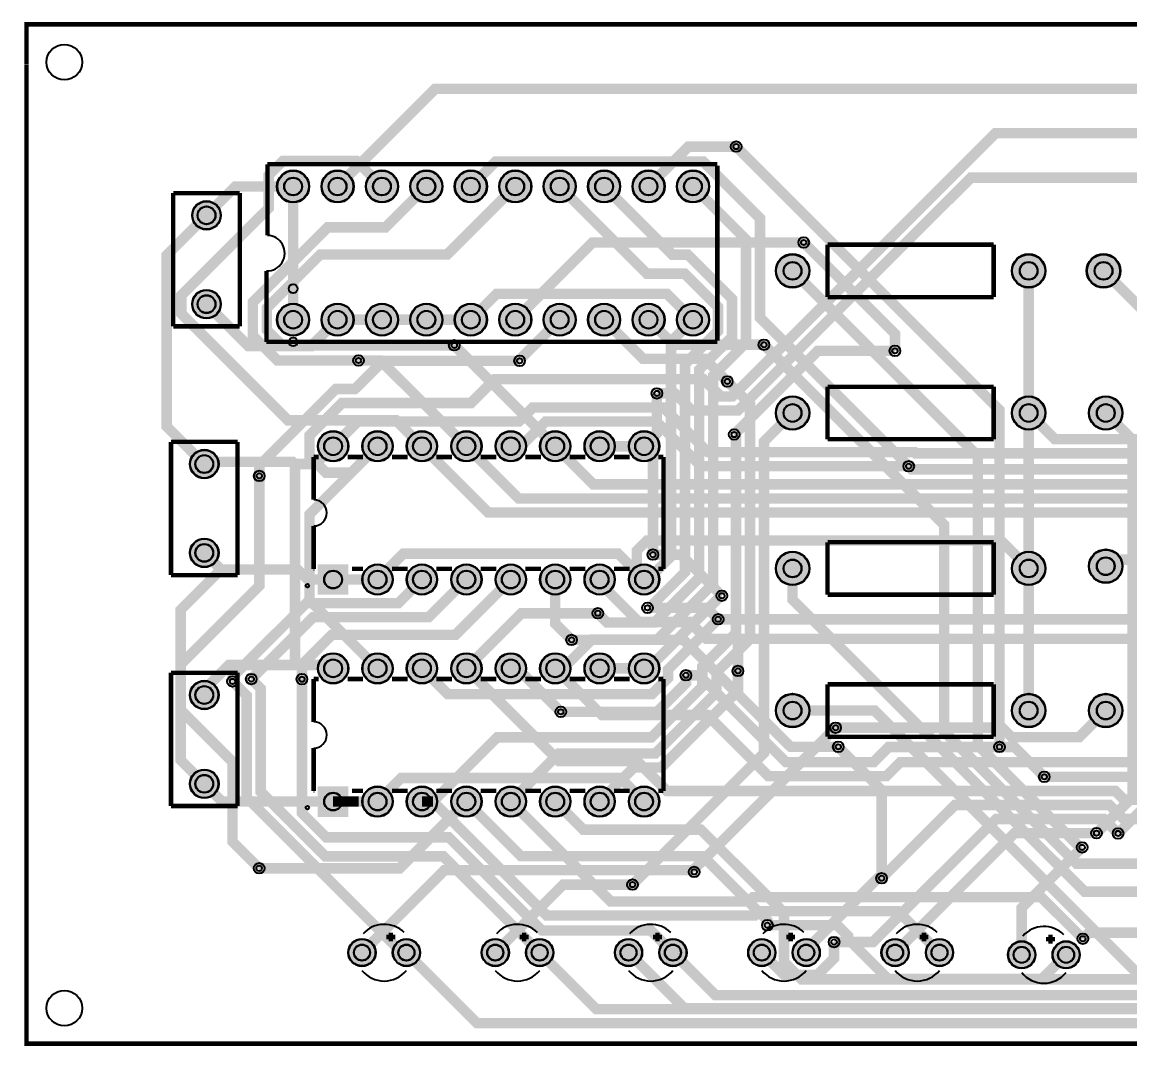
# Model space of a CAD drawing. Header units: millimetres. Extents: x 1.7 to 101, y -0.6 to 57.9.
# Drawn here: x 1.7 to 65, y -0.6 to 57.9 of the extents above; entities that cross this region are included whole.
import ezdxf

# ---------------------------------------------------------------- set-up
doc = ezdxf.new("R2010")
doc.units = ezdxf.units.MM
for name, color, linetype, true_color in [('BoardOutLine', 7, 'Continuous', 0xff00ff), ('BottomLayer', 7, 'Continuous', 0x0000ff), ('BottomSolderMaskLayer', 7, 'Continuous', 0xaa00ff), ('Document', 7, 'Continuous', 0xffffff), ('Hole', 7, 'Continuous', 0x222222), ('Multi-Layer', 7, 'Continuous', 0xc0c0c0), ('TopLayer', 7, 'Continuous', 0xff0000), ('TopSilkLayer', 7, 'Continuous', 0xffcc00), ('TopSolderMaskLayer', 7, 'Continuous', 0x800080)]:
    doc.layers.add(name, color=color, linetype=linetype, true_color=true_color)

msp = doc.modelspace()

# ---------------------------------------------------------------- hatches: boundary and pattern name
at = {"layer": 'BottomSolderMaskLayer'}
for points in [[(16.22, 48.514, 1), (18.07, 48.514, 1)], [(18.76, 48.514, 1), (20.61, 48.514, 1)], [(21.3, 48.514, 1), (23.15, 48.514, 1)], [(23.84, 48.514, 1), (25.69, 48.514, 1)], [(26.38, 48.514, 1), (28.23, 48.514, 1)], [(28.92, 48.514, 1), (30.77, 48.514, 1)], [(31.46, 48.514, 1), (33.31, 48.514, 1)], [(34, 48.514, 1), (35.85, 48.514, 1)], [(36.54, 48.514, 1), (38.39, 48.514, 1)], [(39.08, 48.514, 1), (40.93, 48.514, 1)], [(11.367, 46.863, 1), (13.017, 46.863, 1)], [(44.736, 43.688, 1), (46.666, 43.688, 1)], [(58.236, 43.688, 1), (60.166, 43.688, 1)], [(62.516, 43.688, 1), (64.446, 43.688, 1)], [(11.367, 41.783, 1), (13.017, 41.783, 1)], [(16.22, 40.894, 1), (18.07, 40.894, 1)], [(18.76, 40.894, 1), (20.61, 40.894, 1)], [(21.3, 40.894, 1), (23.15, 40.894, 1)], [(23.84, 40.894, 1), (25.69, 40.894, 1)], [(26.38, 40.894, 1), (28.23, 40.894, 1)], [(28.92, 40.894, 1), (30.77, 40.894, 1)], [(31.46, 40.894, 1), (33.31, 40.894, 1)], [(34, 40.894, 1), (35.85, 40.894, 1)], [(36.54, 40.894, 1), (38.39, 40.894, 1)], [(39.08, 40.894, 1), (40.93, 40.894, 1)], [(44.736, 35.56, 1), (46.666, 35.56, 1)], [(58.236, 35.56, 1), (60.166, 35.56, 1)], [(62.643, 35.56, 1), (64.573, 35.56, 1)], [(18.556, 33.655, 1), (20.306, 33.655, 1)], [(21.096, 33.655, 1), (22.846, 33.655, 1)], [(23.636, 33.655, 1), (25.386, 33.655, 1)], [(26.176, 33.655, 1), (27.926, 33.655, 1)], [(28.716, 33.655, 1), (30.466, 33.655, 1)], [(31.256, 33.655, 1), (33.006, 33.655, 1)], [(33.796, 33.655, 1), (35.546, 33.655, 1)], [(36.336, 33.655, 1), (38.086, 33.655, 1)], [(11.24, 32.639, 1), (12.89, 32.639, 1)], [(11.24, 27.559, 1), (12.89, 27.559, 1)], [(44.736, 26.67, 1), (46.666, 26.67, 1)], [(58.236, 26.67, 1), (60.166, 26.67, 1)], [(62.643, 26.797, 1), (64.573, 26.797, 1)], [(18.556, 25.16), (18.556, 26.91), (20.306, 26.91), (20.306, 25.16)], [(21.096, 26.035, 1), (22.846, 26.035, 1)], [(23.636, 26.035, 1), (25.386, 26.035, 1)], [(26.176, 26.035, 1), (27.926, 26.035, 1)], [(28.716, 26.035, 1), (30.466, 26.035, 1)], [(31.256, 26.035, 1), (33.006, 26.035, 1)], [(33.796, 26.035, 1), (35.546, 26.035, 1)], [(36.336, 26.035, 1), (38.086, 26.035, 1)], [(18.556, 20.955, 1), (20.306, 20.955, 1)], [(21.096, 20.955, 1), (22.846, 20.955, 1)], [(23.636, 20.955, 1), (25.386, 20.955, 1)], [(26.176, 20.955, 1), (27.926, 20.955, 1)], [(28.716, 20.955, 1), (30.466, 20.955, 1)], [(31.256, 20.955, 1), (33.006, 20.955, 1)], [(33.796, 20.955, 1), (35.546, 20.955, 1)], [(36.336, 20.955, 1), (38.086, 20.955, 1)], [(11.24, 19.431, 1), (12.89, 19.431, 1)], [(44.736, 18.542, 1), (46.666, 18.542, 1)], [(58.236, 18.542, 1), (60.166, 18.542, 1)], [(62.643, 18.542, 1), (64.573, 18.542, 1)], [(11.24, 14.351, 1), (12.89, 14.351, 1)], [(18.556, 12.46), (18.556, 14.21), (20.306, 14.21), (20.306, 12.46)], [(21.096, 13.335, 1), (22.846, 13.335, 1)], [(23.636, 13.335, 1), (25.386, 13.335, 1)], [(26.176, 13.335, 1), (27.926, 13.335, 1)], [(28.716, 13.335, 1), (30.466, 13.335, 1)], [(31.256, 13.335, 1), (33.006, 13.335, 1)], [(33.796, 13.335, 1), (35.546, 13.335, 1)], [(36.336, 13.335, 1), (38.086, 13.335, 1)], [(20.295, 4.699, 1), (21.869, 4.699, 1)], [(22.835, 4.699, 1), (24.409, 4.699, 1)], [(27.915, 4.699, 1), (29.489, 4.699, 1)], [(30.455, 4.699, 1), (32.029, 4.699, 1)], [(35.535, 4.699, 1), (37.109, 4.699, 1)], [(38.075, 4.699, 1), (39.649, 4.699, 1)], [(43.155, 4.699, 1), (44.729, 4.699, 1)], [(45.695, 4.699, 1), (47.269, 4.699, 1)], [(50.775, 4.699, 1), (52.349, 4.699, 1)], [(53.315, 4.699, 1), (54.889, 4.699, 1)], [(58.014, 4.572, 1), (59.588, 4.572, 1)], [(60.554, 4.572, 1), (62.128, 4.572, 1)]]:
    msp.add_hatch(color=256, dxfattribs=at).paths.add_polyline_path(points)
at = {"layer": 'Multi-Layer'}
for points in [[(16.245, 48.514, 1), (18.045, 48.514, 1)], [(18.785, 48.514, 1), (20.585, 48.514, 1)], [(21.325, 48.514, 1), (23.125, 48.514, 1)], [(23.865, 48.514, 1), (25.665, 48.514, 1)], [(26.405, 48.514, 1), (28.205, 48.514, 1)], [(28.945, 48.514, 1), (30.745, 48.514, 1)], [(31.485, 48.514, 1), (33.285, 48.514, 1)], [(34.025, 48.514, 1), (35.825, 48.514, 1)], [(36.565, 48.514, 1), (38.365, 48.514, 1)], [(39.105, 48.514, 1), (40.905, 48.514, 1)], [(11.392, 46.863, 1), (12.992, 46.863, 1)], [(44.761, 43.688, 1), (46.641, 43.688, 1)], [(58.261, 43.688, 1), (60.141, 43.688, 1)], [(62.541, 43.688, 1), (64.421, 43.688, 1)], [(11.392, 41.783, 1), (12.992, 41.783, 1)], [(16.245, 40.894, 1), (18.045, 40.894, 1)], [(18.785, 40.894, 1), (20.585, 40.894, 1)], [(21.325, 40.894, 1), (23.125, 40.894, 1)], [(23.865, 40.894, 1), (25.665, 40.894, 1)], [(26.405, 40.894, 1), (28.205, 40.894, 1)], [(28.945, 40.894, 1), (30.745, 40.894, 1)], [(31.485, 40.894, 1), (33.285, 40.894, 1)], [(34.025, 40.894, 1), (35.825, 40.894, 1)], [(36.565, 40.894, 1), (38.365, 40.894, 1)], [(39.105, 40.894, 1), (40.905, 40.894, 1)], [(44.761, 35.56, 1), (46.641, 35.56, 1)], [(58.261, 35.56, 1), (60.141, 35.56, 1)], [(62.668, 35.56, 1), (64.548, 35.56, 1)], [(18.581, 33.655, 1), (20.281, 33.655, 1)], [(21.121, 33.655, 1), (22.821, 33.655, 1)], [(23.661, 33.655, 1), (25.361, 33.655, 1)], [(26.201, 33.655, 1), (27.901, 33.655, 1)], [(28.741, 33.655, 1), (30.441, 33.655, 1)], [(31.281, 33.655, 1), (32.981, 33.655, 1)], [(33.821, 33.655, 1), (35.521, 33.655, 1)], [(36.361, 33.655, 1), (38.061, 33.655, 1)], [(11.265, 32.639, 1), (12.865, 32.639, 1)], [(11.265, 27.559, 1), (12.865, 27.559, 1)], [(44.761, 26.67, 1), (46.641, 26.67, 1)], [(58.261, 26.67, 1), (60.141, 26.67, 1)], [(62.668, 26.797, 1), (64.548, 26.797, 1)], [(18.581, 25.185), (18.581, 26.885), (20.281, 26.885), (20.281, 25.185)], [(21.121, 26.035, 1), (22.821, 26.035, 1)], [(23.661, 26.035, 1), (25.361, 26.035, 1)], [(26.201, 26.035, 1), (27.901, 26.035, 1)], [(28.741, 26.035, 1), (30.441, 26.035, 1)], [(31.281, 26.035, 1), (32.981, 26.035, 1)], [(33.821, 26.035, 1), (35.521, 26.035, 1)], [(36.361, 26.035, 1), (38.061, 26.035, 1)], [(18.581, 20.955, 1), (20.281, 20.955, 1)], [(21.121, 20.955, 1), (22.821, 20.955, 1)], [(23.661, 20.955, 1), (25.361, 20.955, 1)], [(26.201, 20.955, 1), (27.901, 20.955, 1)], [(28.741, 20.955, 1), (30.441, 20.955, 1)], [(31.281, 20.955, 1), (32.981, 20.955, 1)], [(33.821, 20.955, 1), (35.521, 20.955, 1)], [(36.361, 20.955, 1), (38.061, 20.955, 1)], [(11.265, 19.431, 1), (12.865, 19.431, 1)], [(44.761, 18.542, 1), (46.641, 18.542, 1)], [(58.261, 18.542, 1), (60.141, 18.542, 1)], [(62.668, 18.542, 1), (64.548, 18.542, 1)], [(11.265, 14.351, 1), (12.865, 14.351, 1)], [(18.581, 12.485), (18.581, 14.185), (20.281, 14.185), (20.281, 12.485)], [(21.121, 13.335, 1), (22.821, 13.335, 1)], [(23.661, 13.335, 1), (25.361, 13.335, 1)], [(26.201, 13.335, 1), (27.901, 13.335, 1)], [(28.741, 13.335, 1), (30.441, 13.335, 1)], [(31.281, 13.335, 1), (32.981, 13.335, 1)], [(33.821, 13.335, 1), (35.521, 13.335, 1)], [(36.361, 13.335, 1), (38.061, 13.335, 1)], [(20.32, 4.699, 1), (21.844, 4.699, 1)], [(22.86, 4.699, 1), (24.384, 4.699, 1)], [(27.94, 4.699, 1), (29.464, 4.699, 1)], [(30.48, 4.699, 1), (32.004, 4.699, 1)], [(35.56, 4.699, 1), (37.084, 4.699, 1)], [(38.1, 4.699, 1), (39.624, 4.699, 1)], [(43.18, 4.699, 1), (44.704, 4.699, 1)], [(45.72, 4.699, 1), (47.244, 4.699, 1)], [(50.8, 4.699, 1), (52.324, 4.699, 1)], [(53.34, 4.699, 1), (54.864, 4.699, 1)], [(58.039, 4.572, 1), (59.563, 4.572, 1)], [(60.579, 4.572, 1), (62.103, 4.572, 1)]]:
    msp.add_hatch(color=256, dxfattribs=at).paths.add_polyline_path(points)
at = {"layer": 'TopSolderMaskLayer'}
for points in [[(16.22, 48.514, 1), (18.07, 48.514, 1)], [(18.76, 48.514, 1), (20.61, 48.514, 1)], [(21.3, 48.514, 1), (23.15, 48.514, 1)], [(23.84, 48.514, 1), (25.69, 48.514, 1)], [(26.38, 48.514, 1), (28.23, 48.514, 1)], [(28.92, 48.514, 1), (30.77, 48.514, 1)], [(31.46, 48.514, 1), (33.31, 48.514, 1)], [(34, 48.514, 1), (35.85, 48.514, 1)], [(36.54, 48.514, 1), (38.39, 48.514, 1)], [(39.08, 48.514, 1), (40.93, 48.514, 1)], [(11.367, 46.863, 1), (13.017, 46.863, 1)], [(44.736, 43.688, 1), (46.666, 43.688, 1)], [(58.236, 43.688, 1), (60.166, 43.688, 1)], [(62.516, 43.688, 1), (64.446, 43.688, 1)], [(11.367, 41.783, 1), (13.017, 41.783, 1)], [(16.22, 40.894, 1), (18.07, 40.894, 1)], [(18.76, 40.894, 1), (20.61, 40.894, 1)], [(21.3, 40.894, 1), (23.15, 40.894, 1)], [(23.84, 40.894, 1), (25.69, 40.894, 1)], [(26.38, 40.894, 1), (28.23, 40.894, 1)], [(28.92, 40.894, 1), (30.77, 40.894, 1)], [(31.46, 40.894, 1), (33.31, 40.894, 1)], [(34, 40.894, 1), (35.85, 40.894, 1)], [(36.54, 40.894, 1), (38.39, 40.894, 1)], [(39.08, 40.894, 1), (40.93, 40.894, 1)], [(44.736, 35.56, 1), (46.666, 35.56, 1)], [(58.236, 35.56, 1), (60.166, 35.56, 1)], [(62.643, 35.56, 1), (64.573, 35.56, 1)], [(18.556, 33.655, 1), (20.306, 33.655, 1)], [(21.096, 33.655, 1), (22.846, 33.655, 1)], [(23.636, 33.655, 1), (25.386, 33.655, 1)], [(26.176, 33.655, 1), (27.926, 33.655, 1)], [(28.716, 33.655, 1), (30.466, 33.655, 1)], [(31.256, 33.655, 1), (33.006, 33.655, 1)], [(33.796, 33.655, 1), (35.546, 33.655, 1)], [(36.336, 33.655, 1), (38.086, 33.655, 1)], [(11.24, 32.639, 1), (12.89, 32.639, 1)], [(11.24, 27.559, 1), (12.89, 27.559, 1)], [(44.736, 26.67, 1), (46.666, 26.67, 1)], [(58.236, 26.67, 1), (60.166, 26.67, 1)], [(62.643, 26.797, 1), (64.573, 26.797, 1)], [(18.556, 25.16), (18.556, 26.91), (20.306, 26.91), (20.306, 25.16)], [(21.096, 26.035, 1), (22.846, 26.035, 1)], [(23.636, 26.035, 1), (25.386, 26.035, 1)], [(26.176, 26.035, 1), (27.926, 26.035, 1)], [(28.716, 26.035, 1), (30.466, 26.035, 1)], [(31.256, 26.035, 1), (33.006, 26.035, 1)], [(33.796, 26.035, 1), (35.546, 26.035, 1)], [(36.336, 26.035, 1), (38.086, 26.035, 1)], [(18.556, 20.955, 1), (20.306, 20.955, 1)], [(21.096, 20.955, 1), (22.846, 20.955, 1)], [(23.636, 20.955, 1), (25.386, 20.955, 1)], [(26.176, 20.955, 1), (27.926, 20.955, 1)], [(28.716, 20.955, 1), (30.466, 20.955, 1)], [(31.256, 20.955, 1), (33.006, 20.955, 1)], [(33.796, 20.955, 1), (35.546, 20.955, 1)], [(36.336, 20.955, 1), (38.086, 20.955, 1)], [(11.24, 19.431, 1), (12.89, 19.431, 1)], [(44.736, 18.542, 1), (46.666, 18.542, 1)], [(58.236, 18.542, 1), (60.166, 18.542, 1)], [(62.643, 18.542, 1), (64.573, 18.542, 1)], [(11.24, 14.351, 1), (12.89, 14.351, 1)], [(18.556, 12.46), (18.556, 14.21), (20.306, 14.21), (20.306, 12.46)], [(21.096, 13.335, 1), (22.846, 13.335, 1)], [(23.636, 13.335, 1), (25.386, 13.335, 1)], [(26.176, 13.335, 1), (27.926, 13.335, 1)], [(28.716, 13.335, 1), (30.466, 13.335, 1)], [(31.256, 13.335, 1), (33.006, 13.335, 1)], [(33.796, 13.335, 1), (35.546, 13.335, 1)], [(36.336, 13.335, 1), (38.086, 13.335, 1)], [(20.295, 4.699, 1), (21.869, 4.699, 1)], [(22.835, 4.699, 1), (24.409, 4.699, 1)], [(27.915, 4.699, 1), (29.489, 4.699, 1)], [(30.455, 4.699, 1), (32.029, 4.699, 1)], [(35.535, 4.699, 1), (37.109, 4.699, 1)], [(38.075, 4.699, 1), (39.649, 4.699, 1)], [(43.155, 4.699, 1), (44.729, 4.699, 1)], [(45.695, 4.699, 1), (47.269, 4.699, 1)], [(50.775, 4.699, 1), (52.349, 4.699, 1)], [(53.315, 4.699, 1), (54.889, 4.699, 1)], [(58.014, 4.572, 1), (59.588, 4.572, 1)], [(60.554, 4.572, 1), (62.128, 4.572, 1)]]:
    msp.add_hatch(color=256, dxfattribs=at).paths.add_polyline_path(points)

# ---------------------------------------------------------------- linework, layer by layer
at = {"layer": 'BoardOutLine', "const_width": 0.254}
for points in [[(1.905, 55.499), (1.905, 57.785), (48.29, 57.785), (100.838, 57.785), (100.838, -0.508)], [(1.905, -0.508), (1.905, 55.476)], [(100.711, -0.508), (1.778, -0.508)]]:
    msp.add_lwpolyline(points, dxfattribs=at)
at = {"layer": 'BottomLayer', "const_width": 0.6}
for points in [[(42.474, 50.794), (57.534, 35.733), (57.534, 16.458)], [(22.225, 48.514), (20.761, 49.978), (16.56, 49.978), (15.743, 49.16), (15.743, 47.275), (10.749, 42.281), (10.749, 41.243), (16.857, 35.135), (23.031, 35.135), (24.511, 33.655)], [(27.305, 48.514), (28.724, 49.933), (40.598, 49.933), (43.843, 46.689), (43.843, 41.01), (52.34, 32.513)], [(17.145, 40.894), (17.145, 48.514)], [(40.005, 48.514), (43.04, 45.479), (43.04, 39.577), (41.161, 37.698), (41.161, 25.797), (37.961, 22.597), (34.224, 22.597), (32.582, 20.955), (32.131, 20.955)], [(32.385, 48.514), (37.374, 43.525), (39.537, 43.525), (41.434, 41.629), (41.434, 40.241), (39.555, 38.362), (39.555, 26.462), (37.509, 24.416), (37.405, 24.416)], [(34.925, 48.514), (38.826, 44.613), (39.713, 44.613), (42.237, 42.089), (42.237, 39.909), (40.358, 38.03), (40.358, 26.129), (37.805, 23.576), (35.093, 23.576), (34.565, 24.105)], [(12.192, 46.863), (9.91, 44.581), (9.91, 34.794), (12.065, 32.639)], [(46.339, 45.309), (51.556, 40.092), (51.556, 39.113)], [(63.481, 43.688), (75.28, 31.889), (75.28, 9.215), (78.26, 6.235), (78.26, 3.949), (75.834, 1.522), (39.499, 1.522), (36.322, 4.699)], [(45.701, 43.688), (56.296, 33.093), (56.296, 33.093), (56.296, 16.555), (62.133, 10.718), (62.256, 10.718)], [(59.201, 43.688), (59.201, 35.56)], [(40.005, 40.894), (38.526, 42.373), (28.784, 42.373), (27.305, 40.894)], [(19.685, 40.894), (18.179, 39.388), (14.587, 39.388), (12.192, 41.783)], [(32.385, 40.894), (30.095, 38.604), (30.095, 38.543)], [(40.005, 40.894), (38.752, 39.641), (38.752, 27.349), (37.438, 26.035), (37.211, 26.035)], [(32.131, 33.655), (26.357, 39.429)], [(76.962, 4.572), (71.746, 9.788), (61.928, 9.788), (54.368, 17.347), (54.368, 29.161), (44.067, 39.463)], [(27.051, 33.655), (22.143, 38.563), (20.88, 38.563)], [(29.591, 13.335), (32.34, 16.084), (37.849, 16.084), (41.348, 19.584), (41.348, 20.719), (43.269, 22.639), (43.269, 36.063), (41.968, 37.364)], [(37.945, 36.681), (37.945, 34.389), (37.211, 33.655)], [(36.552, 8.586), (44.072, 16.105), (44.072, 33.931), (45.701, 35.56)], [(59.201, 26.67), (59.201, 35.56)], [(63.082, 11.529), (65.137, 13.583), (65.137, 34.031), (63.608, 35.56)], [(25.139, 13.335), (28.81, 17.006), (37.635, 17.006), (40.545, 19.916), (40.545, 21.051), (42.466, 22.972), (42.466, 34.222), (42.362, 34.326)], [(19.431, 33.655), (18.415, 32.639), (17.248, 32.639)], [(21.971, 20.955), (18.079, 24.847), (18.079, 29.763), (21.971, 33.655)], [(37.211, 33.655), (37.718, 33.148), (37.718, 27.457)], [(17.248, 32.639), (17.121, 32.766), (12.192, 32.766), (12.065, 32.639)], [(17.248, 32.639), (17.248, 21.148)], [(15.211, 31.959), (15.211, 25.675), (10.711, 21.175), (10.711, 18.577), (13.681, 15.608), (13.681, 11.037), (15.2, 9.518)], [(37.211, 26.035), (35.736, 27.51), (23.446, 27.51), (21.971, 26.035)], [(64.312, 11.513), (66.692, 13.892), (66.692, 27.169)], [(45.701, 26.67), (45.701, 24.88), (62.399, 8.182), (66.889, 8.182), (70.093, 4.979), (70.093, 4.111), (69.226, 3.244), (67.495, 3.244), (66.167, 4.572)], [(59.201, 18.542), (59.201, 26.67)], [(33.066, 22.581), (32.131, 23.516), (32.131, 26.035)], [(41.659, 25.108), (41.607, 25.108), (37.454, 20.955), (37.211, 20.955)], [(41.445, 23.76), (38.576, 20.89), (38.576, 20.403), (37.65, 19.476), (25.99, 19.476), (24.511, 20.955)], [(17.248, 21.148), (13.479, 21.148), (12.065, 19.734), (12.065, 19.431)], [(19.431, 20.955), (19.238, 21.148), (17.248, 21.148)], [(34.671, 13.335), (36.617, 15.281), (38.181, 15.281), (42.578, 19.678), (42.578, 20.807)], [(23.622, 4.699), (23.358, 4.699), (14.484, 13.574), (14.484, 19.406), (13.681, 20.208)], [(31.242, 4.699), (25.74, 10.201), (18.992, 10.201), (15.286, 13.906), (15.286, 19.808), (14.753, 20.341)], [(17.649, 20.333), (17.649, 12.678), (19.041, 11.287), (26.052, 11.287), (31.375, 5.963), (37.598, 5.963), (38.862, 4.699)], [(39.604, 20.559), (39.604, 20.11), (37.96, 18.466), (32.449, 18.466)], [(74.422, 4.572), (72.291, 2.441), (66.488, 2.441), (50.388, 18.542), (45.701, 18.542)], [(48.163, 17.56), (40.078, 9.475), (40.078, 9.311)], [(48.314, 16.465), (50.793, 13.986), (50.793, 8.949)], [(60.095, 14.75), (58.387, 16.458), (57.534, 16.458)], [(25.139, 13.335), (24.511, 13.335)], [(54.102, 4.699), (51.73, 7.071), (43.777, 7.071), (43.527, 6.82), (31.654, 6.82), (25.139, 13.335)], [(62.295, 5.494), (59.915, 7.873), (43.445, 7.873), (43.195, 7.623), (35.303, 7.623), (29.591, 13.335)], [(61.341, 4.572), (59.953, 3.184), (51.175, 3.184), (48.878, 5.481), (48.878, 5.639), (48.253, 6.263), (44.26, 6.263)], [(43.942, 4.699), (45.227, 3.414), (47.113, 3.414), (48.071, 4.372), (48.071, 5.304)]]:
    msp.add_lwpolyline(points, dxfattribs=at)
at = {"layer": 'BottomSolderMaskLayer'}
for centre, radius in [((17.145, 48.514), 0.925), ((19.685, 48.514), 0.925), ((22.225, 48.514), 0.925), ((24.765, 48.514), 0.925), ((27.305, 48.514), 0.925), ((29.845, 48.514), 0.925), ((32.385, 48.514), 0.925), ((34.925, 48.514), 0.925), ((37.465, 48.514), 0.925), ((40.005, 48.514), 0.925), ((17.145, 48.514), 0.514), ((19.685, 48.514), 0.514), ((22.225, 48.514), 0.514), ((24.765, 48.514), 0.514), ((27.305, 48.514), 0.514), ((29.845, 48.514), 0.514), ((32.385, 48.514), 0.514), ((34.925, 48.514), 0.514), ((37.465, 48.514), 0.514), ((40.005, 48.514), 0.514), ((12.192, 46.863), 0.825), ((12.192, 46.863), 0.516), ((45.701, 43.688), 0.965), ((59.201, 43.688), 0.965), ((63.481, 43.688), 0.965), ((45.701, 43.688), 0.514), ((59.201, 43.688), 0.514), ((63.481, 43.688), 0.514), ((12.192, 41.783), 0.825), ((12.192, 41.783), 0.516), ((17.145, 40.894), 0.925), ((19.685, 40.894), 0.925), ((22.225, 40.894), 0.925), ((24.765, 40.894), 0.925), ((27.305, 40.894), 0.925), ((29.845, 40.894), 0.925), ((32.385, 40.894), 0.925), ((34.925, 40.894), 0.925), ((37.465, 40.894), 0.925), ((40.005, 40.894), 0.925), ((17.145, 40.894), 0.514), ((19.685, 40.894), 0.514), ((22.225, 40.894), 0.514), ((24.765, 40.894), 0.514), ((27.305, 40.894), 0.514), ((29.845, 40.894), 0.514), ((32.385, 40.894), 0.514), ((34.925, 40.894), 0.514), ((37.465, 40.894), 0.514), ((40.005, 40.894), 0.514), ((45.701, 35.56), 0.965), ((59.201, 35.56), 0.965), ((63.608, 35.56), 0.965), ((45.701, 35.56), 0.514), ((59.201, 35.56), 0.514), ((63.608, 35.56), 0.514), ((19.431, 33.655), 0.875), ((21.971, 33.655), 0.875), ((24.511, 33.655), 0.875), ((27.051, 33.655), 0.875), ((29.591, 33.655), 0.875), ((32.131, 33.655), 0.875), ((34.671, 33.655), 0.875), ((37.211, 33.655), 0.875), ((19.431, 33.655), 0.515), ((21.971, 33.655), 0.515), ((24.511, 33.655), 0.515), ((27.051, 33.655), 0.515), ((29.591, 33.655), 0.515), ((32.131, 33.655), 0.515), ((34.671, 33.655), 0.515), ((37.211, 33.655), 0.515), ((12.065, 32.639), 0.825), ((12.065, 32.639), 0.516), ((12.065, 27.559), 0.825), ((12.065, 27.559), 0.516), ((45.701, 26.67), 0.965), ((59.201, 26.67), 0.965), ((63.608, 26.797), 0.965), ((63.608, 26.797), 0.514), ((21.971, 26.035), 0.875), ((24.511, 26.035), 0.875), ((27.051, 26.035), 0.875), ((29.591, 26.035), 0.875), ((32.131, 26.035), 0.875), ((34.671, 26.035), 0.875), ((37.211, 26.035), 0.875), ((45.701, 26.67), 0.514), ((59.201, 26.67), 0.514), ((19.431, 26.035), 0.515), ((21.971, 26.035), 0.515), ((24.511, 26.035), 0.515), ((27.051, 26.035), 0.515), ((29.591, 26.035), 0.515), ((32.131, 26.035), 0.515), ((34.671, 26.035), 0.515), ((37.211, 26.035), 0.515), ((19.431, 20.955), 0.875), ((21.971, 20.955), 0.875), ((24.511, 20.955), 0.875), ((27.051, 20.955), 0.875), ((29.591, 20.955), 0.875), ((32.131, 20.955), 0.875), ((34.671, 20.955), 0.875), ((37.211, 20.955), 0.875), ((19.431, 20.955), 0.515), ((21.971, 20.955), 0.515), ((24.511, 20.955), 0.515), ((27.051, 20.955), 0.515), ((29.591, 20.955), 0.515), ((32.131, 20.955), 0.515), ((34.671, 20.955), 0.515), ((37.211, 20.955), 0.515), ((12.065, 19.431), 0.825), ((12.065, 19.431), 0.516), ((45.701, 18.542), 0.965), ((45.701, 18.542), 0.514), ((59.201, 18.542), 0.965), ((59.201, 18.542), 0.514), ((63.608, 18.542), 0.965), ((63.608, 18.542), 0.514), ((12.065, 14.351), 0.825), ((12.065, 14.351), 0.516), ((21.971, 13.335), 0.875), ((24.511, 13.335), 0.875), ((27.051, 13.335), 0.875), ((29.591, 13.335), 0.875), ((32.131, 13.335), 0.875), ((34.671, 13.335), 0.875), ((37.211, 13.335), 0.875), ((19.431, 13.335), 0.515), ((21.971, 13.335), 0.515), ((24.511, 13.335), 0.515), ((27.051, 13.335), 0.515), ((29.591, 13.335), 0.515), ((32.131, 13.335), 0.515), ((34.671, 13.335), 0.515), ((37.211, 13.335), 0.515), ((21.082, 4.699), 0.787), ((21.082, 4.699), 0.465), ((23.622, 4.699), 0.787), ((23.622, 4.699), 0.465), ((28.702, 4.699), 0.787), ((28.702, 4.699), 0.465), ((31.242, 4.699), 0.787), ((31.242, 4.699), 0.465), ((36.322, 4.699), 0.787), ((36.322, 4.699), 0.465), ((38.862, 4.699), 0.787), ((38.862, 4.699), 0.465), ((43.942, 4.699), 0.787), ((43.942, 4.699), 0.465), ((46.482, 4.699), 0.787), ((46.482, 4.699), 0.465), ((51.562, 4.699), 0.787), ((51.562, 4.699), 0.465), ((54.102, 4.699), 0.787), ((54.102, 4.699), 0.465), ((58.801, 4.572), 0.787), ((61.341, 4.572), 0.787), ((58.801, 4.572), 0.465), ((61.341, 4.572), 0.465)]:
    msp.add_circle(centre, radius, dxfattribs=at)
at = {"layer": 'Document'}
msp.add_circle((17.145, 39.624), 0.25, dxfattribs=at)
at = {"layer": 'Hole'}
for centre in [(42.474, 50.794), (46.339, 45.309), (26.357, 39.429), (44.067, 39.463), (20.88, 38.563), (30.095, 38.543), (51.556, 39.113), (41.968, 37.364), (37.945, 36.681), (42.362, 34.326), (52.34, 32.513), (15.211, 31.959), (37.718, 27.457), (41.659, 25.108), (34.565, 24.105), (37.405, 24.416), (41.445, 23.76), (33.066, 22.581), (42.578, 20.807), (13.681, 20.208), (14.753, 20.341), (17.649, 20.333), (39.604, 20.559), (32.449, 18.466), (48.163, 17.56), (48.314, 16.465), (57.534, 16.458), (60.095, 14.75), (63.082, 11.529), (64.312, 11.513), (62.256, 10.718), (15.2, 9.518), (40.078, 9.311), (50.793, 8.949), (36.552, 8.586), (44.26, 6.263), (48.071, 5.304), (62.295, 5.494)]:
    msp.add_circle(centre, 0.153, dxfattribs=at)
at = {"layer": 'Multi-Layer'}
for centre, radius in [((4.064, 55.626), 1.016), ((42.474, 50.794), 0.305), ((17.145, 48.514), 0.9), ((19.685, 48.514), 0.9), ((22.225, 48.514), 0.9), ((24.765, 48.514), 0.9), ((27.305, 48.514), 0.9), ((29.845, 48.514), 0.9), ((32.385, 48.514), 0.9), ((34.925, 48.514), 0.9), ((37.465, 48.514), 0.9), ((40.005, 48.514), 0.9), ((17.145, 48.514), 0.5), ((19.685, 48.514), 0.5), ((22.225, 48.514), 0.5), ((24.765, 48.514), 0.5), ((27.305, 48.514), 0.5), ((29.845, 48.514), 0.5), ((32.385, 48.514), 0.5), ((34.925, 48.514), 0.5), ((37.465, 48.514), 0.5), ((40.005, 48.514), 0.5), ((12.192, 46.863), 0.8), ((12.192, 46.863), 0.5), ((46.339, 45.309), 0.305), ((45.701, 43.688), 0.94), ((59.201, 43.688), 0.94), ((63.481, 43.688), 0.94), ((45.701, 43.688), 0.5), ((59.201, 43.688), 0.5), ((63.481, 43.688), 0.5), ((12.192, 41.783), 0.8), ((12.192, 41.783), 0.5), ((17.145, 40.894), 0.9), ((17.145, 40.894), 0.5), ((19.685, 40.894), 0.9), ((19.685, 40.894), 0.5), ((22.225, 40.894), 0.9), ((22.225, 40.894), 0.5), ((24.765, 40.894), 0.9), ((24.765, 40.894), 0.5), ((27.305, 40.894), 0.9), ((27.305, 40.894), 0.5), ((29.845, 40.894), 0.9), ((29.845, 40.894), 0.5), ((32.385, 40.894), 0.9), ((32.385, 40.894), 0.5), ((34.925, 40.894), 0.9), ((34.925, 40.894), 0.5), ((37.465, 40.894), 0.9), ((37.465, 40.894), 0.5), ((40.005, 40.894), 0.9), ((40.005, 40.894), 0.5), ((26.357, 39.429), 0.305), ((44.067, 39.463), 0.305), ((51.556, 39.113), 0.305), ((20.88, 38.563), 0.305), ((30.095, 38.543), 0.305), ((41.968, 37.364), 0.305), ((37.945, 36.681), 0.305), ((45.701, 35.56), 0.94), ((59.201, 35.56), 0.94), ((63.608, 35.56), 0.94), ((45.701, 35.56), 0.5), ((59.201, 35.56), 0.5), ((63.608, 35.56), 0.5), ((19.431, 33.655), 0.85), ((21.971, 33.655), 0.85), ((24.511, 33.655), 0.85), ((27.051, 33.655), 0.85), ((29.591, 33.655), 0.85), ((32.131, 33.655), 0.85), ((34.671, 33.655), 0.85), ((37.211, 33.655), 0.85), ((42.362, 34.326), 0.305), ((19.431, 33.655), 0.5), ((21.971, 33.655), 0.5), ((24.511, 33.655), 0.5), ((27.051, 33.655), 0.5), ((29.591, 33.655), 0.5), ((32.131, 33.655), 0.5), ((34.671, 33.655), 0.5), ((37.211, 33.655), 0.5), ((12.065, 32.639), 0.8), ((12.065, 32.639), 0.5), ((52.34, 32.513), 0.305), ((15.211, 31.959), 0.305), ((12.065, 27.559), 0.8), ((12.065, 27.559), 0.5), ((37.718, 27.457), 0.305), ((45.701, 26.67), 0.94), ((59.201, 26.67), 0.94), ((63.608, 26.797), 0.94), ((63.608, 26.797), 0.5), ((21.971, 26.035), 0.85), ((24.511, 26.035), 0.85), ((27.051, 26.035), 0.85), ((29.591, 26.035), 0.85), ((32.131, 26.035), 0.85), ((34.671, 26.035), 0.85), ((37.211, 26.035), 0.85), ((45.701, 26.67), 0.5), ((59.201, 26.67), 0.5), ((19.431, 26.035), 0.5), ((21.971, 26.035), 0.5), ((24.511, 26.035), 0.5), ((27.051, 26.035), 0.5), ((29.591, 26.035), 0.5), ((32.131, 26.035), 0.5), ((34.671, 26.035), 0.5), ((37.211, 26.035), 0.5), ((41.659, 25.108), 0.305), ((37.405, 24.416), 0.305), ((34.565, 24.105), 0.305), ((41.445, 23.76), 0.305), ((33.066, 22.581), 0.305), ((19.431, 20.955), 0.85), ((21.971, 20.955), 0.85), ((24.511, 20.955), 0.85), ((27.051, 20.955), 0.85), ((29.591, 20.955), 0.85), ((32.131, 20.955), 0.85), ((34.671, 20.955), 0.85), ((37.211, 20.955), 0.85), ((19.431, 20.955), 0.5), ((21.971, 20.955), 0.5), ((24.511, 20.955), 0.5), ((27.051, 20.955), 0.5), ((29.591, 20.955), 0.5), ((32.131, 20.955), 0.5), ((34.671, 20.955), 0.5), ((37.211, 20.955), 0.5), ((42.578, 20.807), 0.305), ((13.681, 20.208), 0.305), ((14.753, 20.341), 0.305), ((17.649, 20.333), 0.305), ((39.604, 20.559), 0.305), ((12.065, 19.431), 0.8), ((12.065, 19.431), 0.5), ((45.701, 18.542), 0.94), ((45.701, 18.542), 0.5), ((59.201, 18.542), 0.94), ((59.201, 18.542), 0.5), ((63.608, 18.542), 0.94), ((63.608, 18.542), 0.5), ((32.449, 18.466), 0.305), ((48.163, 17.56), 0.305), ((48.314, 16.465), 0.305), ((57.534, 16.458), 0.305), ((12.065, 14.351), 0.8), ((12.065, 14.351), 0.5), ((60.095, 14.75), 0.305), ((21.971, 13.335), 0.85), ((24.511, 13.335), 0.85), ((27.051, 13.335), 0.85), ((29.591, 13.335), 0.85), ((32.131, 13.335), 0.85), ((34.671, 13.335), 0.85), ((37.211, 13.335), 0.85), ((19.431, 13.335), 0.5), ((21.971, 13.335), 0.5), ((24.511, 13.335), 0.5), ((27.051, 13.335), 0.5), ((29.591, 13.335), 0.5), ((32.131, 13.335), 0.5), ((34.671, 13.335), 0.5), ((37.211, 13.335), 0.5), ((63.082, 11.529), 0.305), ((64.312, 11.513), 0.305), ((62.256, 10.718), 0.305), ((15.2, 9.518), 0.305), ((40.078, 9.311), 0.305), ((36.552, 8.586), 0.305), ((50.793, 8.949), 0.305), ((44.26, 6.263), 0.305), ((62.295, 5.494), 0.305), ((21.082, 4.699), 0.762), ((21.082, 4.699), 0.45), ((23.622, 4.699), 0.762), ((23.622, 4.699), 0.45), ((28.702, 4.699), 0.762), ((28.702, 4.699), 0.45), ((31.242, 4.699), 0.762), ((31.242, 4.699), 0.45), ((36.322, 4.699), 0.762), ((36.322, 4.699), 0.45), ((38.862, 4.699), 0.762), ((38.862, 4.699), 0.45), ((43.942, 4.699), 0.762), ((43.942, 4.699), 0.45), ((46.482, 4.699), 0.762), ((46.482, 4.699), 0.45), ((48.071, 5.304), 0.305), ((51.562, 4.699), 0.762), ((51.562, 4.699), 0.45), ((54.102, 4.699), 0.762), ((54.102, 4.699), 0.45), ((58.801, 4.572), 0.762), ((61.341, 4.572), 0.762), ((58.801, 4.572), 0.45), ((61.341, 4.572), 0.45), ((4.064, 1.524), 1.016)]:
    msp.add_circle(centre, radius, dxfattribs=at)
at = {"layer": 'TopLayer', "const_width": 0.6}
for points in [[(91.948, 54.102), (25.273, 54.102), (19.685, 48.514)], [(91.948, 51.562), (57.308, 51.562), (42.252, 36.506), (41.597, 36.506), (40.614, 37.489), (28.671, 37.489), (27.31, 36.127), (19.938, 36.127), (18.079, 34.268), (18.079, 33.095), (19.027, 32.147), (20.463, 32.147), (21.971, 33.655)], [(37.465, 48.514), (39.745, 50.794), (42.474, 50.794)], [(17.145, 48.514), (13.843, 48.514), (12.192, 46.863)], [(24.765, 48.514), (22.425, 46.174), (19.119, 46.174), (14.838, 41.893), (14.838, 39.975), (16.251, 38.563), (20.88, 38.563)], [(29.845, 48.514), (25.954, 44.623), (18.704, 44.623), (15.641, 41.561), (15.641, 40.307), (16.52, 39.429), (26.357, 39.429)], [(91.948, 49.022), (55.903, 49.022), (42.583, 35.702), (39.951, 35.702), (38.972, 36.681), (37.945, 36.681)], [(29.845, 40.894), (34.26, 45.309), (46.339, 45.309)], [(19.685, 40.894), (22.225, 40.894)], [(22.225, 40.894), (24.765, 40.894)], [(27.305, 40.894), (24.765, 40.894)], [(34.925, 40.894), (37.164, 38.655), (40.676, 38.655), (41.968, 37.364)], [(44.067, 39.463), (38.896, 39.463), (37.465, 40.894)], [(51.556, 39.113), (47.149, 39.113), (42.362, 34.326)], [(15.211, 31.959), (15.211, 32.557), (19.584, 36.93), (20.676, 36.93), (22.29, 38.543), (30.095, 38.543)], [(19.431, 33.655), (20.847, 35.071), (30.045, 35.071), (30.848, 35.874), (38.312, 35.874), (40.866, 33.32), (52.674, 33.32), (52.739, 33.255), (77.059, 33.255), (79.745, 35.941), (91.948, 35.941)], [(59.201, 35.56), (60.703, 34.058), (75.606, 34.058), (77.108, 35.56)], [(29.591, 33.655), (30.166, 33.655), (31.582, 35.071), (37.911, 35.071), (40.469, 32.513), (52.34, 32.513)], [(27.051, 33.655), (30.033, 30.673), (87.201, 30.673), (90.906, 34.378), (92.447, 34.378), (93.286, 33.54), (93.286, 31.818), (91.948, 30.48)], [(24.511, 33.655), (28.296, 29.87), (88.798, 29.87), (91.948, 33.02)], [(32.131, 33.655), (34.31, 31.476), (86.574, 31.476), (87.854, 32.755)], [(34.671, 33.655), (37.211, 33.655)], [(88.271, 33.868), (80.307, 33.868), (78.777, 32.338), (52.514, 32.338), (52.34, 32.513)], [(37.211, 26.035), (36.798, 26.448), (36.798, 27.688), (37.375, 28.264), (57.607, 28.264), (59.201, 26.67)], [(12.065, 27.559), (13.017, 26.608)], [(37.718, 27.457), (39.31, 27.457), (41.659, 25.108)], [(66.692, 27.169), (63.98, 27.169), (63.608, 26.797)], [(13.017, 26.608), (10.711, 24.302), (10.711, 15.705), (12.065, 14.351)], [(17.98, 26.035), (17.407, 26.608), (13.017, 26.608)], [(24.511, 26.035), (23.158, 24.682), (17.895, 24.682), (13.681, 20.469), (13.681, 20.208)], [(27.051, 26.035), (24.896, 23.88), (18.292, 23.88), (14.753, 20.341)], [(17.649, 20.333), (17.649, 21.164), (19.352, 22.867), (26.423, 22.867), (29.591, 26.035)], [(19.431, 26.035), (17.98, 26.035)], [(21.971, 26.035), (19.431, 26.035)], [(34.671, 26.035), (34.671, 25.843), (36.905, 23.609), (39.817, 23.609), (40.782, 22.643), (42.578, 22.643)], [(41.445, 23.76), (40.789, 24.416), (37.405, 24.416)], [(34.565, 24.105), (30.201, 24.105), (27.051, 20.955)], [(41.445, 23.76), (90.667, 23.76), (91.948, 22.479)], [(48.314, 16.465), (45.589, 16.465), (39.474, 22.581), (33.066, 22.581)], [(42.578, 22.643), (42.578, 20.807)], [(42.578, 22.643), (86.843, 22.643)], [(91.948, 19.939), (93.251, 18.636), (93.251, 13.796), (92.896, 13.441), (64.654, 13.441), (64.153, 13.942), (38.519, 13.942), (36.804, 15.657), (32.349, 15.657), (27.051, 20.955)], [(32.449, 18.466), (29.96, 20.955), (29.591, 20.955)], [(32.131, 20.955), (34.797, 18.289), (40.825, 18.289), (44.328, 14.786), (51.063, 14.786), (51.866, 15.589), (89.816, 15.589), (90.546, 14.859)], [(34.671, 20.955), (37.211, 20.955)], [(57.534, 16.458), (51.199, 16.458), (50.33, 15.589), (45.33, 15.589), (40.36, 20.559), (39.604, 20.559)], [(63.608, 18.542), (62.089, 17.023), (58.228, 17.023), (57.691, 17.56), (48.163, 17.56)], [(19.431, 13.335), (13.081, 13.335), (12.065, 14.351)], [(37.211, 13.335), (35.859, 14.687), (23.323, 14.687), (21.971, 13.335)], [(87.032, 14.75), (60.095, 14.75)], [(15.2, 9.518), (23.234, 9.518), (27.051, 13.335)], [(20.157, 13.335), (19.431, 13.335)], [(20.157, 13.335), (20.883, 13.335)], [(21.971, 13.335), (20.883, 13.335)], [(44.26, 6.263), (44.26, 6.528), (40.571, 10.217), (30.169, 10.217), (27.051, 13.335)], [(76.962, 4.572), (75.559, 3.169), (46.213, 3.169), (45.212, 4.17), (45.212, 6.977), (40.461, 11.728), (33.738, 11.728), (32.131, 13.335)], [(91.948, 11.938), (91.549, 12.337), (64.624, 12.337), (63.821, 13.139), (54.983, 13.139), (50.793, 8.949)], [(48.071, 5.304), (50.304, 5.304), (57.336, 12.337), (63.488, 12.337), (64.312, 11.513)], [(51.562, 4.699), (58.392, 11.529), (63.082, 11.529)], [(58.801, 4.572), (58.801, 7.263), (62.256, 10.718)], [(21.082, 4.699), (25.797, 9.414), (39.974, 9.414), (40.078, 9.311)], [(38.862, 4.699), (41.293, 2.268), (84.818, 2.268), (91.948, 9.398)], [(28.702, 4.699), (32.589, 8.586), (36.552, 8.586)], [(50.793, 8.949), (50.575, 8.949), (46.482, 4.856), (46.482, 4.699)], [(31.242, 4.699), (34.476, 1.465), (86.555, 1.465), (91.948, 6.858)], [(68.707, 4.572), (67.443, 5.836), (62.637, 5.836), (62.295, 5.494)], [(23.622, 4.699), (27.659, 0.662), (86.891, 0.662), (90.546, 4.318)]]:
    msp.add_lwpolyline(points, dxfattribs=at)
at = {"layer": 'TopSilkLayer', "const_width": 0.254}
for points in [[(15.675, 49.784), (15.675, 46.101)], [(15.675, 49.784), (41.402, 49.784)], [(41.402, 49.704), (41.402, 39.704)], [(10.287, 40.513), (10.287, 48.133)], [(10.287, 48.133), (14.097, 48.133)], [(14.097, 48.133), (14.097, 40.513)], [(15.675, 46.101), (15.675, 45.72)], [(47.701, 45.188), (57.201, 45.188)], [(47.701, 42.188), (47.701, 45.188)], [(57.201, 45.188), (57.201, 42.188)], [(15.621, 39.624), (15.621, 43.688)], [(57.201, 42.188), (47.701, 42.188)], [(14.097, 40.513), (10.287, 40.513)], [(15.621, 39.624), (41.402, 39.624)], [(47.701, 37.06), (57.201, 37.06)], [(47.701, 34.06), (47.701, 37.06)], [(57.201, 37.06), (57.201, 34.06)], [(10.16, 26.289), (10.16, 33.909)], [(10.16, 33.909), (13.97, 33.909)], [(13.97, 33.909), (13.97, 26.289)], [(57.201, 34.06), (47.701, 34.06)], [(18.321, 33.045), (18.608, 33.045)], [(18.321, 33.045), (18.321, 30.595)], [(20.254, 33.045), (21.148, 33.045)], [(22.794, 33.045), (23.688, 33.045)], [(25.334, 33.045), (26.228, 33.045)], [(27.874, 33.045), (28.768, 33.045)], [(30.414, 33.045), (31.308, 33.045)], [(32.954, 33.045), (33.848, 33.045)], [(35.494, 33.045), (36.388, 33.045)], [(38.034, 33.045), (38.321, 33.045)], [(38.321, 33.045), (38.321, 26.645)], [(18.321, 26.645), (18.321, 29.095)], [(47.701, 28.17), (57.201, 28.17)], [(47.701, 25.17), (47.701, 28.17)], [(57.201, 28.17), (57.201, 25.17)], [(18.321, 26.645), (18.35, 26.645)], [(20.512, 26.645), (21.148, 26.645)], [(22.794, 26.645), (23.688, 26.645)], [(25.334, 26.645), (26.228, 26.645)], [(27.874, 26.645), (28.768, 26.645)], [(30.414, 26.645), (31.308, 26.645)], [(32.954, 26.645), (33.848, 26.645)], [(35.494, 26.645), (36.388, 26.645)], [(38.034, 26.645), (38.321, 26.645)], [(13.97, 26.289), (10.16, 26.289)], [(57.201, 25.17), (47.701, 25.17)], [(10.16, 13.081), (10.16, 20.701)], [(10.16, 20.701), (13.97, 20.701)], [(13.97, 20.701), (13.97, 13.081)], [(18.321, 20.345), (18.608, 20.345)], [(18.321, 20.345), (18.321, 17.895)], [(20.254, 20.345), (21.148, 20.345)], [(22.794, 20.345), (23.688, 20.345)], [(25.334, 20.345), (26.228, 20.345)], [(27.874, 20.345), (28.768, 20.345)], [(30.414, 20.345), (31.308, 20.345)], [(32.954, 20.345), (33.848, 20.345)], [(35.494, 20.345), (36.388, 20.345)], [(38.034, 20.345), (38.321, 20.345)], [(38.321, 20.345), (38.321, 13.945)], [(47.701, 20.042), (57.201, 20.042)], [(47.701, 17.042), (47.701, 20.042)], [(57.201, 20.042), (57.201, 17.042)], [(57.201, 17.042), (47.701, 17.042)], [(18.321, 13.945), (18.321, 16.395)], [(18.321, 13.945), (18.35, 13.945)], [(20.512, 13.945), (21.148, 13.945)], [(22.794, 13.945), (23.688, 13.945)], [(25.334, 13.945), (26.228, 13.945)], [(27.874, 13.945), (28.768, 13.945)], [(30.414, 13.945), (31.308, 13.945)], [(32.954, 13.945), (33.848, 13.945)], [(35.494, 13.945), (36.388, 13.945)], [(38.034, 13.945), (38.321, 13.945)], [(13.97, 13.081), (10.16, 13.081)], [(22.479, 5.588), (22.987, 5.588)], [(22.733, 5.842), (22.733, 5.334)], [(30.099, 5.588), (30.607, 5.588)], [(30.353, 5.842), (30.353, 5.334)], [(37.719, 5.588), (38.227, 5.588)], [(37.973, 5.842), (37.973, 5.334)], [(45.339, 5.588), (45.847, 5.588)], [(45.593, 5.842), (45.593, 5.334)], [(52.959, 5.588), (53.467, 5.588)], [(53.213, 5.842), (53.213, 5.334)], [(60.452, 5.715), (60.452, 5.207)], [(60.198, 5.461), (60.706, 5.461)]]:
    msp.add_lwpolyline(points, dxfattribs=at)
at = {"layer": 'TopSilkLayer'}
for centre, radius in [((17.145, 42.672), 0.254), ((17.961, 25.685), 0.1), ((17.961, 12.985), 0.1)]:
    msp.add_circle(centre, radius, dxfattribs=at)
for centre, radius, start, end in [((15.648, 44.704), 1.016, 268.47772, 88.47772), ((18.321, 29.846), 0.749, 270, 90), ((18.321, 17.146), 0.749, 270, 90), ((22.352, 4.699), 1.616, 45.00018, 138.3661), ((29.972, 4.699), 1.616, 45.00018, 138.3661), ((37.592, 4.699), 1.616, 45.00018, 138.3661), ((45.212, 4.699), 1.616, 45.00018, 138.3661), ((52.832, 4.699), 1.616, 45.00018, 138.3661), ((60.071, 4.572), 1.616, 45.00018, 138.3661), ((22.352, 4.699), 1.626, 218.65954, 321.34046), ((29.972, 4.699), 1.626, 218.65954, 321.34046), ((37.592, 4.699), 1.626, 218.65954, 321.34046), ((45.212, 4.699), 1.626, 218.65954, 321.34046), ((52.832, 4.699), 1.626, 218.65954, 321.34046), ((60.071, 4.572), 1.626, 218.65954, 321.34046)]:
    msp.add_arc(centre, radius, start, end, dxfattribs=at)
at = {"layer": 'TopSolderMaskLayer'}
for centre, radius in [((17.145, 48.514), 0.925), ((19.685, 48.514), 0.925), ((22.225, 48.514), 0.925), ((24.765, 48.514), 0.925), ((27.305, 48.514), 0.925), ((29.845, 48.514), 0.925), ((32.385, 48.514), 0.925), ((34.925, 48.514), 0.925), ((37.465, 48.514), 0.925), ((40.005, 48.514), 0.925), ((17.145, 48.514), 0.514), ((19.685, 48.514), 0.514), ((22.225, 48.514), 0.514), ((24.765, 48.514), 0.514), ((27.305, 48.514), 0.514), ((29.845, 48.514), 0.514), ((32.385, 48.514), 0.514), ((34.925, 48.514), 0.514), ((37.465, 48.514), 0.514), ((40.005, 48.514), 0.514), ((12.192, 46.863), 0.825), ((12.192, 46.863), 0.516), ((45.701, 43.688), 0.965), ((59.201, 43.688), 0.965), ((63.481, 43.688), 0.965), ((45.701, 43.688), 0.514), ((59.201, 43.688), 0.514), ((63.481, 43.688), 0.514), ((12.192, 41.783), 0.825), ((12.192, 41.783), 0.516), ((17.145, 40.894), 0.925), ((19.685, 40.894), 0.925), ((22.225, 40.894), 0.925), ((24.765, 40.894), 0.925), ((27.305, 40.894), 0.925), ((29.845, 40.894), 0.925), ((32.385, 40.894), 0.925), ((34.925, 40.894), 0.925), ((37.465, 40.894), 0.925), ((40.005, 40.894), 0.925), ((17.145, 40.894), 0.514), ((19.685, 40.894), 0.514), ((22.225, 40.894), 0.514), ((24.765, 40.894), 0.514), ((27.305, 40.894), 0.514), ((29.845, 40.894), 0.514), ((32.385, 40.894), 0.514), ((34.925, 40.894), 0.514), ((37.465, 40.894), 0.514), ((40.005, 40.894), 0.514), ((45.701, 35.56), 0.965), ((59.201, 35.56), 0.965), ((63.608, 35.56), 0.965), ((45.701, 35.56), 0.514), ((59.201, 35.56), 0.514), ((63.608, 35.56), 0.514), ((19.431, 33.655), 0.875), ((21.971, 33.655), 0.875), ((24.511, 33.655), 0.875), ((27.051, 33.655), 0.875), ((29.591, 33.655), 0.875), ((32.131, 33.655), 0.875), ((34.671, 33.655), 0.875), ((37.211, 33.655), 0.875), ((19.431, 33.655), 0.515), ((21.971, 33.655), 0.515), ((24.511, 33.655), 0.515), ((27.051, 33.655), 0.515), ((29.591, 33.655), 0.515), ((32.131, 33.655), 0.515), ((34.671, 33.655), 0.515), ((37.211, 33.655), 0.515), ((12.065, 32.639), 0.825), ((12.065, 32.639), 0.516), ((12.065, 27.559), 0.825), ((12.065, 27.559), 0.516), ((45.701, 26.67), 0.965), ((59.201, 26.67), 0.965), ((63.608, 26.797), 0.965), ((63.608, 26.797), 0.514), ((21.971, 26.035), 0.875), ((24.511, 26.035), 0.875), ((27.051, 26.035), 0.875), ((29.591, 26.035), 0.875), ((32.131, 26.035), 0.875), ((34.671, 26.035), 0.875), ((37.211, 26.035), 0.875), ((45.701, 26.67), 0.514), ((59.201, 26.67), 0.514), ((19.431, 26.035), 0.515), ((21.971, 26.035), 0.515), ((24.511, 26.035), 0.515), ((27.051, 26.035), 0.515), ((29.591, 26.035), 0.515), ((32.131, 26.035), 0.515), ((34.671, 26.035), 0.515), ((37.211, 26.035), 0.515), ((19.431, 20.955), 0.875), ((21.971, 20.955), 0.875), ((24.511, 20.955), 0.875), ((27.051, 20.955), 0.875), ((29.591, 20.955), 0.875), ((32.131, 20.955), 0.875), ((34.671, 20.955), 0.875), ((37.211, 20.955), 0.875), ((19.431, 20.955), 0.515), ((21.971, 20.955), 0.515), ((24.511, 20.955), 0.515), ((27.051, 20.955), 0.515), ((29.591, 20.955), 0.515), ((32.131, 20.955), 0.515), ((34.671, 20.955), 0.515), ((37.211, 20.955), 0.515), ((12.065, 19.431), 0.825), ((12.065, 19.431), 0.516), ((45.701, 18.542), 0.965), ((45.701, 18.542), 0.514), ((59.201, 18.542), 0.965), ((59.201, 18.542), 0.514), ((63.608, 18.542), 0.965), ((63.608, 18.542), 0.514), ((12.065, 14.351), 0.825), ((12.065, 14.351), 0.516), ((21.971, 13.335), 0.875), ((24.511, 13.335), 0.875), ((27.051, 13.335), 0.875), ((29.591, 13.335), 0.875), ((32.131, 13.335), 0.875), ((34.671, 13.335), 0.875), ((37.211, 13.335), 0.875), ((19.431, 13.335), 0.515), ((21.971, 13.335), 0.515), ((24.511, 13.335), 0.515), ((27.051, 13.335), 0.515), ((29.591, 13.335), 0.515), ((32.131, 13.335), 0.515), ((34.671, 13.335), 0.515), ((37.211, 13.335), 0.515), ((21.082, 4.699), 0.787), ((21.082, 4.699), 0.465), ((23.622, 4.699), 0.787), ((23.622, 4.699), 0.465), ((28.702, 4.699), 0.787), ((28.702, 4.699), 0.465), ((31.242, 4.699), 0.787), ((31.242, 4.699), 0.465), ((36.322, 4.699), 0.787), ((36.322, 4.699), 0.465), ((38.862, 4.699), 0.787), ((38.862, 4.699), 0.465), ((43.942, 4.699), 0.787), ((43.942, 4.699), 0.465), ((46.482, 4.699), 0.787), ((46.482, 4.699), 0.465), ((51.562, 4.699), 0.787), ((51.562, 4.699), 0.465), ((54.102, 4.699), 0.787), ((54.102, 4.699), 0.465), ((58.801, 4.572), 0.787), ((61.341, 4.572), 0.787), ((58.801, 4.572), 0.465), ((61.341, 4.572), 0.465)]:
    msp.add_circle(centre, radius, dxfattribs=at)

doc.saveas('drawing.dxf')
